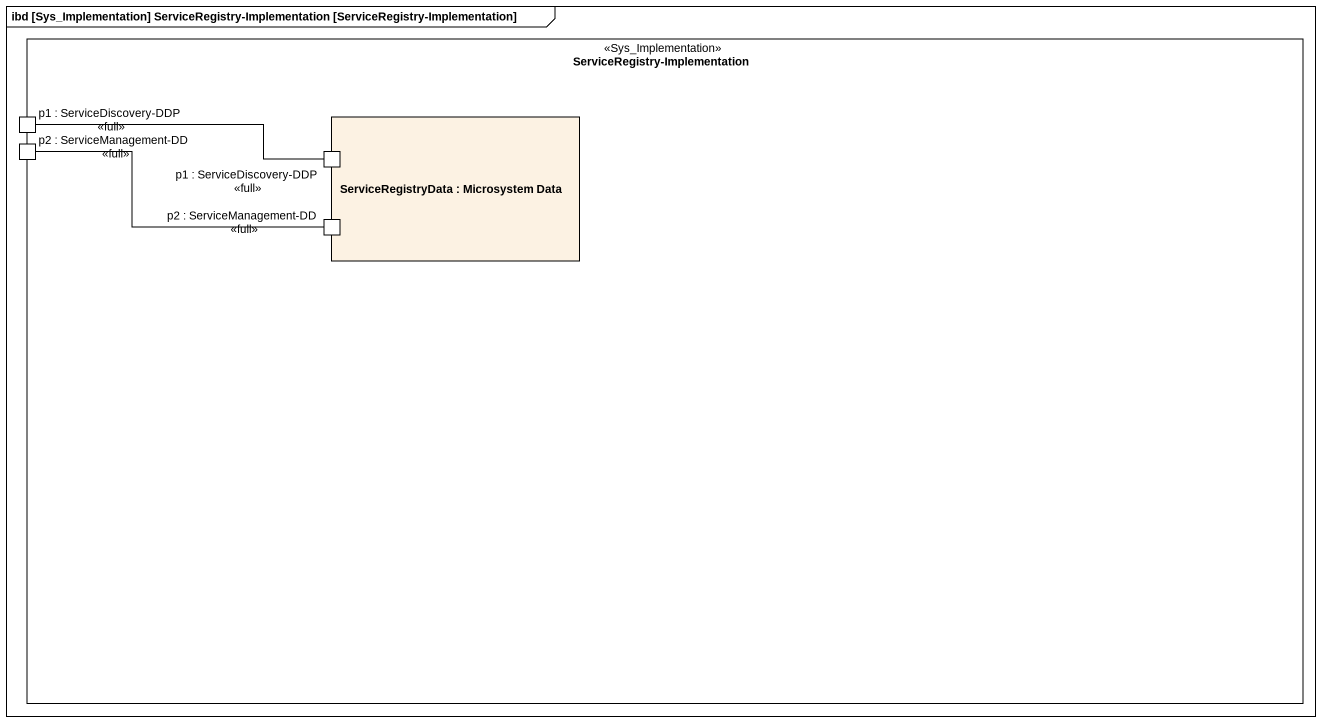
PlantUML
@startuml
mainframe ibd [Sys_Implementation] ServiceRegistry-Implementation [ServiceRegistry-Implementation]
rectangle "ServiceRegistry-Implementation" as ServiceRegistry <<Sys_Implementation>> {
  port "p1 : ServiceDiscovery-DDP <<full>>" as p1_ServiceDiscovery_DDP_full
  port "p2 : ServiceManagement-DD <<full>>" as p2_ServiceManagement_DD_full
  rectangle "ServiceRegistryData : Microsystem Data" as ServiceRegistryData {
    port "p1 : ServiceDiscovery-DDP <<full>>" as p1_ServiceDiscovery_DDP_full_2
    port "p2 : ServiceManagement-DD <<full>>" as p2_ServiceManagement_DD_full_2
  }
}
p1_ServiceDiscovery_DDP_full -right- p1_ServiceDiscovery_DDP_full_2
p2_ServiceManagement_DD_full -right- p2_ServiceManagement_DD_full_2
@enduml
